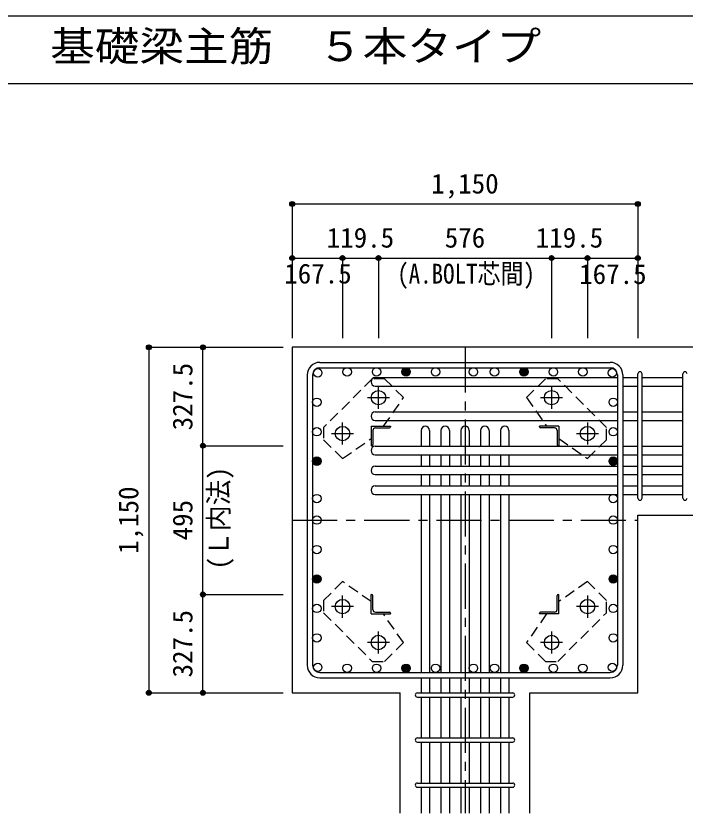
# Model space of a CAD drawing. Units: millimetres at full size, sheet at 1:30. Extents: x -5973 to 5954, y -4195 to 4201.
# Drawn here: x -942 to 1284, y 1548 to 4201 of the extents above; entities that cross this region are included whole.
import ezdxf
from ezdxf.enums import TextEntityAlignment as Align

# ---------------------------------------------------------------- set-up
doc = ezdxf.new("R2010")
doc.units = ezdxf.units.MM
doc.header["$LTSCALE"] = 30
doc.header["$PDMODE"] = 32
doc.header["$PDSIZE"] = 15
doc.linetypes.add('CHAIN1', pattern=[8, 5, -1, 1, -1])
doc.linetypes.add('DASHED1', pattern=[1.8, 1.2, -0.6])
for name, color, linetype in [('0-1_躯体線', 2, 'Continuous'), ('0-2_アンカー、アングル', 4, 'Continuous'), ('0-3_立上り筋', 4, 'Continuous'), ('0-4_フープ筋', 7, 'Continuous'), ('0-5_基礎梁筋', 7, 'Continuous'), ('0-6_スタラップ筋', 7, 'Continuous'), ('0-7_文字', 4, 'Continuous'), ('0-9_プレート', 4, 'DASHED1'), ('0-D_寸法', 4, 'Continuous'), ('6-7_文字', 7, 'Continuous'), ('F-0_枠', 6, 'Continuous')]:
    doc.layers.add(name, color=color, linetype=linetype)
doc.styles.add('ＭＳ ゴシック', font='')
doc.styles.get('ＭＳ ゴシック').set_extended_font_data('MS Gothic')

msp = doc.modelspace()

# ---------------------------------------------------------------- linework, layer by layer
at = {"layer": '0-1_躯体線'}
for p, q in [((1527.44, 3098.3), (-22.56, 3098.3)), ((-22.56, 3098.3), (-22.56, 1948.3)), ((1127.44, 2539.3), (1527.44, 2539.3)), ((1127.44, 1948.3), (1127.44, 2539.3)), ((-22.56, 1948.3), (336.94, 1948.3)), ((336.94, 1548.3), (336.94, 1948.3)), ((767.94, 1548.3), (767.94, 1948.3)), ((767.94, 1948.3), (1127.44, 1948.3))]:
    msp.add_line(p, q, dxfattribs=at)
at = {"layer": '0-2_アンカー、アングル', "linetype": 'CHAIN1'}
for p, q in [((264.44, 2894.1), (264.44, 2967.6)), ((840.44, 2967.6), (840.44, 2894.1)), ((227.64, 2930.8), (301.14, 2930.8)), ((803.74, 2930.8), (877.24, 2930.8)), ((144.94, 2774.6), (144.94, 2848.1)), ((959.94, 2848.1), (959.94, 2774.6)), ((108.14, 2811.3), (181.64, 2811.3)), ((923.24, 2811.3), (996.74, 2811.3)), ((144.94, 2198.5), (144.94, 2272)), ((959.94, 2272), (959.94, 2198.5)), ((181.64, 2235.3), (108.14, 2235.3)), ((996.74, 2235.3), (923.24, 2235.3)), ((264.44, 2079), (264.44, 2152.5)), ((840.44, 2152.5), (840.44, 2079)), ((301.14, 2115.8), (227.64, 2115.8)), ((877.24, 2115.8), (803.74, 2115.8))]:
    msp.add_line(p, q, dxfattribs=at)
at = {"layer": '0-2_アンカー、アングル'}
for p, q in [((239.94, 2835.8), (304.94, 2835.8)), ((239.94, 2835.8), (239.94, 2770.8)), ((245.94, 2821.3), (245.94, 2774.8)), ((254.44, 2829.8), (300.94, 2829.8)), ((304.94, 2835.8), (304.94, 2833.8)), ((864.94, 2835.8), (799.94, 2835.8)), ((799.94, 2833.8), (799.94, 2835.8)), ((850.44, 2829.8), (803.94, 2829.8)), ((858.94, 2821.3), (858.94, 2774.8)), ((864.94, 2835.8), (864.94, 2770.8)), ((241.94, 2770.8), (239.94, 2770.8)), ((864.94, 2770.8), (862.94, 2770.8)), ((239.94, 2275.8), (241.94, 2275.8)), ((239.94, 2210.8), (239.94, 2275.8)), ((245.94, 2225.3), (245.94, 2271.8)), ((858.94, 2225.3), (858.94, 2271.8)), ((862.94, 2275.8), (864.94, 2275.8)), ((864.94, 2210.8), (864.94, 2275.8)), ((239.94, 2210.8), (304.94, 2210.8)), ((254.44, 2216.8), (300.94, 2216.8)), ((304.94, 2212.8), (304.94, 2210.8)), ((799.94, 2210.8), (799.94, 2212.8)), ((864.94, 2210.8), (799.94, 2210.8)), ((850.44, 2216.8), (803.94, 2216.8))]:
    msp.add_line(p, q, dxfattribs=at)
at = {"layer": '0-2_アンカー、アングル', "color": 3}
for centre in [(264.44, 2930.8), (840.44, 2930.8), (144.94, 2811.3), (959.94, 2811.3), (144.94, 2235.3), (959.94, 2235.3), (264.44, 2115.8), (840.44, 2115.8)]:
    msp.add_circle(centre, 24, dxfattribs=at)
at = {"layer": '0-2_アンカー、アングル'}
for centre, radius, start, end in [((254.44, 2821.3), 8.5, 90, 180), ((300.94, 2833.8), 4, 270, 0), ((803.94, 2833.8), 4, 180, 270), ((850.44, 2821.3), 8.5, 0, 90), ((241.94, 2774.8), 4, 270, 0), ((862.94, 2774.8), 4, 180, 270), ((241.94, 2271.8), 4, 0, 90), ((862.94, 2271.8), 4, 90, 180), ((254.44, 2225.3), 8.5, 180, 270), ((300.94, 2212.8), 4, 0, 90), ((803.94, 2212.8), 4, 90, 180), ((850.44, 2225.3), 8.5, 270, 0)]:
    msp.add_arc(centre, radius, start, end, dxfattribs=at)
at = {"layer": '0-3_立上り筋', "color": 3}
for centre in [(62.37, 3013.37), (160.38, 3016.3), (258.39, 3016.3), (356.41, 3016.3), (454.42, 3016.3), (580.44, 3016.3), (650.45, 3016.3), (748.47, 3016.3), (748.47, 3016.3), (846.48, 3016.3), (944.49, 3016.3), (1042.51, 3013.37), (59.44, 2915.36), (1045.44, 2915.36), (59.44, 2817.34), (1045.44, 2817.34), (59.44, 2719.33), (59.44, 2719.33), (1045.44, 2719.33), (1045.44, 2719.33), (59.44, 2594.8), (1045.44, 2594.8), (59.44, 2523.3), (1045.44, 2523.3), (59.44, 2425.29), (1045.44, 2425.29), (59.44, 2327.27), (1045.44, 2327.27), (59.44, 2229.26), (1045.44, 2229.26), (59.44, 2131.24), (1045.44, 2131.24), (62.37, 2033.23), (62.37, 2033.23), (160.38, 2030.3), (258.39, 2030.3), (356.41, 2030.3), (454.42, 2030.3), (580.44, 2030.3), (650.45, 2030.3), (748.47, 2030.3), (748.47, 2030.3), (846.48, 2030.3), (944.49, 2030.3), (1042.51, 2033.23), (1042.51, 2033.23)]:
    msp.add_circle(centre, 14, dxfattribs=at)
at = {"layer": '0-3_立上り筋'}
for centre, radius in [((356.41, 3016.3), 14), ((356.41, 3016.3), 12.6), ((356.41, 3016.3), 11.2), ((356.41, 3016.3), 9.8), ((356.41, 3016.3), 8.4), ((748.47, 3016.3), 14), ((748.47, 3016.3), 12.6), ((748.47, 3016.3), 11.2), ((748.47, 3016.3), 9.8), ((748.47, 3016.3), 8.4), ((356.41, 3016.3), 7), ((356.41, 3016.3), 5.6), ((356.41, 3016.3), 4.2), ((356.41, 3016.3), 2.8), ((356.41, 3016.3), 1.4), ((748.47, 3016.3), 7), ((748.47, 3016.3), 5.6), ((748.47, 3016.3), 4.2), ((748.47, 3016.3), 2.8), ((748.47, 3016.3), 1.4), ((59.44, 2719.33), 14), ((1045.44, 2719.33), 14), ((59.44, 2719.33), 12.6), ((59.44, 2719.33), 11.2), ((59.44, 2719.33), 9.8), ((59.44, 2719.33), 8.4), ((59.44, 2719.33), 7), ((59.44, 2719.33), 5.6), ((59.44, 2719.33), 4.2), ((59.44, 2719.33), 2.8), ((59.44, 2719.33), 1.4), ((1045.44, 2719.33), 12.6), ((1045.44, 2719.33), 11.2), ((1045.44, 2719.33), 9.8), ((1045.44, 2719.33), 8.4), ((1045.44, 2719.33), 7), ((1045.44, 2719.33), 5.6), ((1045.44, 2719.33), 4.2), ((1045.44, 2719.33), 2.8), ((1045.44, 2719.33), 1.4), ((59.44, 2327.27), 14), ((59.44, 2327.27), 12.6), ((59.44, 2327.27), 11.2), ((59.44, 2327.27), 9.8), ((59.44, 2327.27), 8.4), ((1045.44, 2327.27), 14), ((1045.44, 2327.27), 12.6), ((1045.44, 2327.27), 11.2), ((1045.44, 2327.27), 9.8), ((1045.44, 2327.27), 8.4), ((59.44, 2327.27), 7), ((59.44, 2327.27), 5.6), ((59.44, 2327.27), 4.2), ((59.44, 2327.27), 2.8), ((59.44, 2327.27), 1.4), ((1045.44, 2327.27), 7), ((1045.44, 2327.27), 5.6), ((1045.44, 2327.27), 4.2), ((1045.44, 2327.27), 2.8), ((1045.44, 2327.27), 1.4), ((356.41, 2030.3), 14), ((356.41, 2030.3), 12.6), ((748.47, 2030.3), 14), ((748.47, 2030.3), 12.6), ((356.41, 2030.3), 11.2), ((356.41, 2030.3), 9.8), ((356.41, 2030.3), 8.4), ((356.41, 2030.3), 7), ((356.41, 2030.3), 5.6), ((356.41, 2030.3), 4.2), ((356.41, 2030.3), 2.8), ((356.41, 2030.3), 1.4), ((748.47, 2030.3), 11.2), ((748.47, 2030.3), 9.8), ((748.47, 2030.3), 8.4), ((748.47, 2030.3), 7), ((748.47, 2030.3), 5.6), ((748.47, 2030.3), 4.2), ((748.47, 2030.3), 2.8), ((748.47, 2030.3), 1.4)]:
    msp.add_circle(centre, radius, dxfattribs=at)
at = {"layer": '0-4_フープ筋'}
for p, q in [((69.44, 3048.3), (1035.44, 3048.3)), ((69.44, 3030.3), (1035.44, 3030.3)), ((27.44, 3006.3), (27.44, 2040.3)), ((45.44, 3006.3), (45.44, 2040.3)), ((1059.44, 3006.3), (1059.44, 2040.3)), ((1077.44, 3006.3), (1077.44, 2040.3)), ((69.44, 2016.3), (1035.44, 2016.3)), ((69.44, 1998.3), (1035.44, 1998.3))]:
    msp.add_line(p, q, dxfattribs=at)
for centre, radius, start, end in [((69.44, 3006.3), 42, 90, 180), ((69.44, 3006.3), 24, 90, 180), ((1035.44, 3006.3), 42, 0, 90), ((1035.44, 3006.3), 24, 0, 90), ((69.44, 2040.3), 42, 180, 270), ((69.44, 2040.3), 24, 180, 270), ((1035.44, 2040.3), 42, 270, 0), ((1035.44, 2040.3), 24, 270, 0)]:
    msp.add_arc(centre, radius, start, end, dxfattribs=at)
at = {"layer": '0-5_基礎梁筋'}
for p, q in [((253.94, 2997.37), (1059.44, 2997.37)), ((1077.44, 2997.37), (1127.44, 2997.37)), ((1141.44, 2997.37), (1277.44, 2997.37)), ((253.94, 2969.37), (1059.44, 2969.37)), ((1077.44, 2969.37), (1127.44, 2969.37)), ((1141.44, 2969.37), (1277.44, 2969.37)), ((253.94, 2883.08), (1059.44, 2883.08)), ((1077.44, 2883.08), (1127.44, 2883.08)), ((1141.44, 2883.08), (1277.44, 2883.08)), ((253.94, 2855.08), (1059.44, 2855.08)), ((1077.44, 2855.08), (1127.44, 2855.08)), ((1141.44, 2855.08), (1277.44, 2855.08)), ((406.44, 2821.8), (406.44, 2768.8)), ((434.44, 2821.8), (434.44, 2768.8)), ((472.44, 2821.8), (472.44, 2768.8)), ((500.44, 2821.8), (500.44, 2768.8)), ((538.44, 2821.8), (538.44, 2768.8)), ((566.44, 2821.8), (566.44, 2768.8)), ((604.44, 2821.8), (604.44, 2768.8)), ((632.44, 2821.8), (632.44, 2768.8)), ((670.44, 2821.8), (670.44, 2768.8)), ((698.44, 2821.8), (698.44, 2768.8)), ((253.94, 2768.8), (1059.44, 2768.8)), ((1077.44, 2768.8), (1127.44, 2768.8)), ((1141.44, 2768.8), (1277.44, 2768.8)), ((253.94, 2740.8), (1059.44, 2740.8)), ((406.44, 2740.8), (406.44, 2702.8)), ((434.44, 2740.8), (434.44, 2702.8)), ((472.44, 2740.8), (472.44, 2702.8)), ((500.44, 2740.8), (500.44, 2702.8)), ((538.44, 2740.8), (538.44, 2702.8)), ((566.44, 2740.8), (566.44, 2702.8)), ((604.44, 2740.8), (604.44, 2702.8)), ((632.44, 2740.8), (632.44, 2702.8)), ((670.44, 2740.8), (670.44, 2702.8)), ((698.44, 2740.8), (698.44, 2702.8)), ((1077.44, 2740.8), (1127.44, 2740.8)), ((1141.44, 2740.8), (1277.44, 2740.8)), ((253.94, 2702.8), (1059.44, 2702.8)), ((1077.44, 2702.8), (1127.44, 2702.8)), ((1141.44, 2702.8), (1277.44, 2702.8)), ((253.94, 2674.8), (1059.44, 2674.8)), ((406.44, 2674.8), (406.44, 2636.8)), ((434.44, 2674.8), (434.44, 2636.8)), ((472.44, 2674.8), (472.44, 2636.8)), ((500.44, 2674.8), (500.44, 2636.8)), ((538.44, 2674.8), (538.44, 2636.8)), ((566.44, 2674.8), (566.44, 2636.8)), ((604.44, 2674.8), (604.44, 2636.8)), ((632.44, 2674.8), (632.44, 2636.8)), ((670.44, 2674.8), (670.44, 2636.8)), ((698.44, 2674.8), (698.44, 2636.8)), ((1077.44, 2674.8), (1127.44, 2674.8)), ((1141.44, 2674.8), (1277.44, 2674.8)), ((253.94, 2636.8), (1059.44, 2636.8)), ((1077.44, 2636.8), (1127.44, 2636.8)), ((1141.44, 2636.8), (1277.44, 2636.8)), ((253.94, 2608.8), (1059.44, 2608.8)), ((406.44, 2608.8), (406.44, 2016.3)), ((434.44, 2608.8), (434.44, 2016.3)), ((472.44, 2608.8), (472.44, 2016.3)), ((500.44, 2608.8), (500.44, 2016.3)), ((538.44, 2608.8), (538.44, 2016.3)), ((566.44, 2608.8), (566.44, 2016.3)), ((604.44, 2608.8), (604.44, 2016.3)), ((632.44, 2608.8), (632.44, 2016.3)), ((670.44, 2608.8), (670.44, 2016.3)), ((698.44, 2608.8), (698.44, 2016.3)), ((1077.44, 2608.8), (1127.44, 2608.8)), ((1141.44, 2608.8), (1277.44, 2608.8)), ((406.44, 1998.3), (406.44, 1948.3)), ((434.44, 1998.3), (434.44, 1948.3)), ((472.44, 1998.3), (472.44, 1948.3)), ((500.44, 1998.3), (500.44, 1948.3)), ((538.44, 1998.3), (538.44, 1948.3)), ((566.44, 1998.3), (566.44, 1948.3)), ((604.44, 1998.3), (604.44, 1948.3)), ((632.44, 1998.3), (632.44, 1948.3)), ((670.44, 1998.3), (670.44, 1948.3)), ((698.44, 1998.3), (698.44, 1948.3)), ((406.44, 1934.3), (406.44, 1798.3)), ((434.44, 1934.3), (434.44, 1798.3)), ((472.44, 1934.3), (472.44, 1798.3)), ((500.44, 1934.3), (500.44, 1798.3)), ((538.44, 1934.3), (538.44, 1798.3)), ((566.44, 1934.3), (566.44, 1798.3)), ((604.44, 1934.3), (604.44, 1798.3)), ((632.44, 1934.3), (632.44, 1798.3)), ((670.44, 1934.3), (670.44, 1798.3)), ((698.44, 1934.3), (698.44, 1798.3)), ((406.44, 1784.3), (406.44, 1648.3)), ((434.44, 1784.3), (434.44, 1648.3)), ((472.44, 1784.3), (472.44, 1648.3)), ((500.44, 1784.3), (500.44, 1648.3)), ((538.44, 1784.3), (538.44, 1648.3)), ((566.44, 1784.3), (566.44, 1648.3)), ((604.44, 1784.3), (604.44, 1648.3)), ((632.44, 1784.3), (632.44, 1648.3)), ((670.44, 1784.3), (670.44, 1648.3)), ((698.44, 1784.3), (698.44, 1648.3)), ((406.44, 1634.3), (406.44, 1548.3)), ((434.44, 1634.3), (434.44, 1548.3)), ((472.44, 1634.3), (472.44, 1548.3)), ((500.44, 1634.3), (500.44, 1548.3)), ((538.44, 1634.3), (538.44, 1548.3)), ((566.44, 1634.3), (566.44, 1548.3)), ((604.44, 1634.3), (604.44, 1548.3)), ((632.44, 1634.3), (632.44, 1548.3)), ((670.44, 1634.3), (670.44, 1548.3)), ((698.44, 1634.3), (698.44, 1548.3))]:
    msp.add_line(p, q, dxfattribs=at)
for centre, start, end in [((253.94, 2983.37), 90, 270), ((253.94, 2869.08), 90, 270), ((420.44, 2821.8), 0, 180), ((486.44, 2821.8), 0, 180), ((552.44, 2821.8), 0, 180), ((618.44, 2821.8), 0, 180), ((684.44, 2821.8), 0, 180), ((253.94, 2754.8), 90, 270), ((253.94, 2688.8), 90, 270), ((253.94, 2622.8), 90, 270)]:
    msp.add_arc(centre, 14, start, end, dxfattribs=at)
at = {"layer": '0-6_スタラップ筋'}
for p, q in [((1127.44, 2596.3), (1127.44, 3009.87)), ((1141.44, 2596.3), (1141.44, 3009.87)), ((1277.44, 2596.3), (1277.44, 3009.87)), ((393.94, 1948.3), (710.94, 1948.3)), ((393.94, 1934.3), (710.94, 1934.3)), ((393.94, 1798.3), (710.94, 1798.3)), ((393.94, 1784.3), (710.94, 1784.3)), ((393.94, 1648.3), (710.94, 1648.3)), ((393.94, 1634.3), (710.94, 1634.3))]:
    msp.add_line(p, q, dxfattribs=at)
for centre, start, end in [((1134.44, 3009.87), 0, 180), ((1134.44, 3009.87), 0, 180), ((1134.44, 3009.87), 0, 180), ((1134.44, 3009.87), 0, 180), ((1284.44, 3009.87), 0, 180), ((1134.44, 2596.3), 180, 0), ((1134.44, 2596.3), 180, 0), ((1134.44, 2596.3), 180, 0), ((1134.44, 2596.3), 180, 0), ((1284.44, 2596.3), 180, 0), ((393.94, 1941.3), 90, 270), ((393.94, 1941.3), 90, 270), ((393.94, 1941.3), 90, 270), ((393.94, 1941.3), 90, 270), ((710.94, 1941.3), 270, 90), ((710.94, 1941.3), 270, 90), ((710.94, 1941.3), 270, 90), ((710.94, 1941.3), 270, 90), ((393.94, 1791.3), 90, 270), ((710.94, 1791.3), 270, 90), ((393.94, 1641.3), 90, 270), ((710.94, 1641.3), 270, 90)]:
    msp.add_arc(centre, 7, start, end, dxfattribs=at)
at = {"layer": '0-9_プレート'}
for points in [[(243.94, 2993.7), (82.04, 2831.8), (82.04, 2790.8), (144.94, 2727.9), (239.94, 2794.6)], [(281.14, 2835.8), (347.84, 2930.8), (284.94, 2993.7), (243.94, 2993.7)], [(1022.84, 2831.8), (860.94, 2993.7), (819.94, 2993.7), (757.04, 2930.8), (823.74, 2835.8)], [(864.94, 2794.6), (959.94, 2727.9), (1022.84, 2790.8), (1022.84, 2831.8)], [(239.94, 2252), (144.94, 2318.7), (82.04, 2255.8), (82.04, 2214.8)], [(860.94, 2052.9), (1022.84, 2214.8), (1022.84, 2255.8), (959.94, 2318.7), (864.94, 2252)], [(82.04, 2214.8), (243.94, 2052.9), (284.94, 2052.9), (347.84, 2115.8), (281.14, 2210.8)], [(823.74, 2210.8), (757.04, 2115.8), (819.94, 2052.9), (860.94, 2052.9)]]:
    msp.add_lwpolyline(points, dxfattribs=at)
at = {"layer": '0-D_寸法'}
for p, q in [((-22.56, 3575.34), (-22.56, 3395.34)), ((-22.56, 3575.34), (-22.56, 3395.34)), ((-22.56, 3575.34), (1127.44, 3575.34)), ((-22.56, 3575.34), (1127.44, 3575.34)), ((1127.44, 3575.34), (1127.44, 3395.34)), ((-22.56, 3395.34), (-22.56, 3128.3)), ((-22.56, 3395.34), (144.94, 3395.34)), ((-22.56, 3395.34), (-22.56, 3128.3)), ((144.94, 3395.34), (144.94, 3128.3)), ((144.94, 3395.34), (264.44, 3395.34)), ((264.44, 3395.34), (264.44, 3128.3)), ((264.44, 3395.34), (840.44, 3395.34)), ((840.44, 3395.34), (840.44, 3128.3)), ((840.44, 3395.34), (959.94, 3395.34)), ((959.94, 3395.34), (959.94, 3128.3)), ((959.94, 3395.34), (1127.44, 3395.34)), ((1127.44, 3395.34), (1127.44, 3128.3)), ((-499.6, 3098.3), (-319.6, 3098.3)), ((-499.6, 3098.3), (-319.6, 3098.3)), ((-499.6, 3098.3), (-499.6, 1948.3)), ((-499.6, 3098.3), (-499.6, 1948.3)), ((-319.6, 2770.8), (-319.6, 3098.3)), ((-319.6, 3098.3), (-52.56, 3098.3)), ((-319.6, 2275.8), (-319.6, 2770.8)), ((-319.6, 2770.8), (-52.56, 2770.8)), ((-319.6, 1948.3), (-319.6, 2275.8)), ((-319.6, 2275.8), (-52.56, 2275.8)), ((-499.6, 1948.3), (-319.6, 1948.3)), ((-319.6, 1948.3), (-52.56, 1948.3)), ((-319.6, 1948.3), (-52.56, 1948.3))]:
    msp.add_line(p, q, dxfattribs=at)
at = {"layer": '0-D_寸法', "linetype": 'CHAIN1'}
for p, q in [((552.44, 3098.3), (552.44, 1548.3)), ((-22.56, 2523.3), (1127.44, 2523.3))]:
    msp.add_line(p, q, dxfattribs=at)
at = {"layer": '0-D_寸法'}
for centre, radius in [((-22.56, 3575.34), 8), ((-22.56, 3575.34), 7.2), ((-22.56, 3575.34), 6.4), ((1127.44, 3575.34), 8), ((1127.44, 3575.34), 7.2), ((1127.44, 3575.34), 6.4), ((-22.56, 3575.34), 5.6), ((-22.56, 3575.34), 4.8), ((-22.56, 3575.34), 4), ((-22.56, 3575.34), 3.2), ((-22.56, 3575.34), 2.4), ((-22.56, 3575.34), 1.6), ((-22.56, 3575.34), 0.8), ((1127.44, 3575.34), 5.6), ((1127.44, 3575.34), 4.8), ((1127.44, 3575.34), 4), ((1127.44, 3575.34), 3.2), ((1127.44, 3575.34), 2.4), ((1127.44, 3575.34), 1.6), ((1127.44, 3575.34), 0.8), ((-22.56, 3395.34), 8), ((-22.56, 3395.34), 7.2), ((-22.56, 3395.34), 6.4), ((-22.56, 3395.34), 5.6), ((-22.56, 3395.34), 4.8), ((-22.56, 3395.34), 4), ((-22.56, 3395.34), 3.2), ((-22.56, 3395.34), 2.4), ((-22.56, 3395.34), 1.6), ((-22.56, 3395.34), 0.8), ((144.94, 3395.34), 8), ((144.94, 3395.34), 7.2), ((144.94, 3395.34), 6.4), ((144.94, 3395.34), 5.6), ((144.94, 3395.34), 4.8), ((144.94, 3395.34), 4), ((144.94, 3395.34), 3.2), ((144.94, 3395.34), 2.4), ((144.94, 3395.34), 1.6), ((144.94, 3395.34), 0.8), ((264.44, 3395.34), 8), ((264.44, 3395.34), 7.2), ((264.44, 3395.34), 6.4), ((264.44, 3395.34), 5.6), ((264.44, 3395.34), 4.8), ((264.44, 3395.34), 4), ((264.44, 3395.34), 3.2), ((264.44, 3395.34), 2.4), ((264.44, 3395.34), 1.6), ((264.44, 3395.34), 0.8), ((840.44, 3395.34), 8), ((840.44, 3395.34), 7.2), ((840.44, 3395.34), 6.4), ((840.44, 3395.34), 5.6), ((840.44, 3395.34), 4.8), ((840.44, 3395.34), 4), ((840.44, 3395.34), 3.2), ((840.44, 3395.34), 2.4), ((840.44, 3395.34), 1.6), ((840.44, 3395.34), 0.8), ((959.94, 3395.34), 8), ((959.94, 3395.34), 7.2), ((959.94, 3395.34), 6.4), ((959.94, 3395.34), 5.6), ((959.94, 3395.34), 4.8), ((959.94, 3395.34), 4), ((959.94, 3395.34), 3.2), ((959.94, 3395.34), 2.4), ((959.94, 3395.34), 1.6), ((959.94, 3395.34), 0.8), ((1127.44, 3395.34), 8), ((1127.44, 3395.34), 7.2), ((1127.44, 3395.34), 6.4), ((1127.44, 3395.34), 5.6), ((1127.44, 3395.34), 4.8), ((1127.44, 3395.34), 4), ((1127.44, 3395.34), 3.2), ((1127.44, 3395.34), 2.4), ((1127.44, 3395.34), 1.6), ((1127.44, 3395.34), 0.8), ((-499.6, 3098.3), 8), ((-499.6, 3098.3), 7.2), ((-499.6, 3098.3), 6.4), ((-499.6, 3098.3), 5.6), ((-319.6, 3098.3), 8), ((-319.6, 3098.3), 7.2), ((-319.6, 3098.3), 6.4), ((-319.6, 3098.3), 5.6), ((-499.6, 3098.3), 4.8), ((-499.6, 3098.3), 4), ((-499.6, 3098.3), 3.2), ((-499.6, 3098.3), 2.4), ((-499.6, 3098.3), 1.6), ((-499.6, 3098.3), 0.8), ((-319.6, 3098.3), 4.8), ((-319.6, 3098.3), 4), ((-319.6, 3098.3), 3.2), ((-319.6, 3098.3), 2.4), ((-319.6, 3098.3), 1.6), ((-319.6, 3098.3), 0.8), ((-319.6, 2770.8), 8), ((-319.6, 2770.8), 7.2), ((-319.6, 2770.8), 6.4), ((-319.6, 2770.8), 5.6), ((-319.6, 2770.8), 4.8), ((-319.6, 2770.8), 4), ((-319.6, 2770.8), 3.2), ((-319.6, 2770.8), 2.4), ((-319.6, 2770.8), 1.6), ((-319.6, 2770.8), 0.8), ((-319.6, 2275.8), 8), ((-319.6, 2275.8), 7.2), ((-319.6, 2275.8), 6.4), ((-319.6, 2275.8), 5.6), ((-319.6, 2275.8), 4.8), ((-319.6, 2275.8), 4), ((-319.6, 2275.8), 3.2), ((-319.6, 2275.8), 2.4), ((-319.6, 2275.8), 1.6), ((-319.6, 2275.8), 0.8), ((-499.6, 1948.3), 8), ((-499.6, 1948.3), 7.2), ((-499.6, 1948.3), 6.4), ((-499.6, 1948.3), 5.6), ((-499.6, 1948.3), 4.8), ((-499.6, 1948.3), 4), ((-499.6, 1948.3), 3.2), ((-499.6, 1948.3), 2.4), ((-499.6, 1948.3), 1.6), ((-499.6, 1948.3), 0.8), ((-319.6, 1948.3), 8), ((-319.6, 1948.3), 7.2), ((-319.6, 1948.3), 6.4), ((-319.6, 1948.3), 5.6), ((-319.6, 1948.3), 4.8), ((-319.6, 1948.3), 4), ((-319.6, 1948.3), 3.2), ((-319.6, 1948.3), 2.4), ((-319.6, 1948.3), 1.6), ((-319.6, 1948.3), 0.8)]:
    msp.add_circle(centre, radius, dxfattribs=at)
at = {"layer": '0-D_寸法', "color": 7}
for p in [(-22.56, 3575.34), (-22.56, 3575.34), (1127.44, 3575.34), (-22.56, 3395.34), (-22.56, 3395.34), (144.94, 3395.34), (144.94, 3395.34), (264.44, 3395.34), (264.44, 3395.34), (840.44, 3395.34), (840.44, 3395.34), (959.94, 3395.34), (959.94, 3395.34), (1127.44, 3395.34), (1127.44, 3395.34), (-499.6, 3098.3), (-319.6, 3098.3), (-319.6, 3098.3), (-319.6, 2770.8), (-319.6, 2770.8), (-319.6, 2275.8), (-319.6, 2275.8), (-499.6, 1948.3), (-319.6, 1948.3), (-319.6, 1948.3)]:
    msp.add_point(p, dxfattribs=at)
at = {"layer": 'F-0_枠'}
msp.add_line((-5972.88, 4201.15), (5954.1, 4201.15), dxfattribs=at)
at = {"layer": 'F-0_枠', "color": 2}
msp.add_line((-5972.88, 3976.15), (3723.6, 3976.15), dxfattribs=at)

# ---------------------------------------------------------------- texts
at = {"layer": '0-7_文字', "style": 'ＭＳ ゴシック', "width": 0.85}
msp.add_text('(A.BOLT芯間)', height=65.98, dxfattribs=at).set_placement((326.92, 3290.58), align=Align.BOTTOM_LEFT)
at = {"layer": '0-7_文字', "style": 'ＭＳ ゴシック', "width": 0.95}
msp.add_text('(Ｌ内法)', height=65.98, rotation=90, dxfattribs=at).set_placement((-214.55, 2358.7), align=Align.BOTTOM_LEFT)
at = {"layer": '0-D_寸法', "style": 'ＭＳ ゴシック'}
for s, p in [('1,150', (439.94, 3590.34)), ('119.5', (92.19, 3410.34)), ('576', (484.94, 3410.34)), ('119.5', (787.69, 3410.34)), ('167.5', (-48.99, 3290.88)), ('167.5', (932.11, 3289.36))]:
    msp.add_text(s, height=65.98, dxfattribs=at).set_placement(p, align=Align.BOTTOM_LEFT)
for s, p in [('327.5', (-334.6, 2822.05)), ('1,150', (-514.6, 2410.8)), ('495', (-334.6, 2455.8)), ('327.5', (-334.6, 1999.55))]:
    msp.add_text(s, height=65.98, rotation=90, dxfattribs=at).set_placement(p, align=Align.BOTTOM_LEFT)
at = {"layer": '6-7_文字', "color": 2, "style": 'ＭＳ ゴシック', "width": 1.1}
msp.add_text('\u3000\u3000基礎梁主筋\u3000５本タイプ', height=98.97, dxfattribs=at).set_placement((-1124.64, 4021.15), align=Align.BOTTOM_LEFT)

doc.saveas('drawing.dxf')
